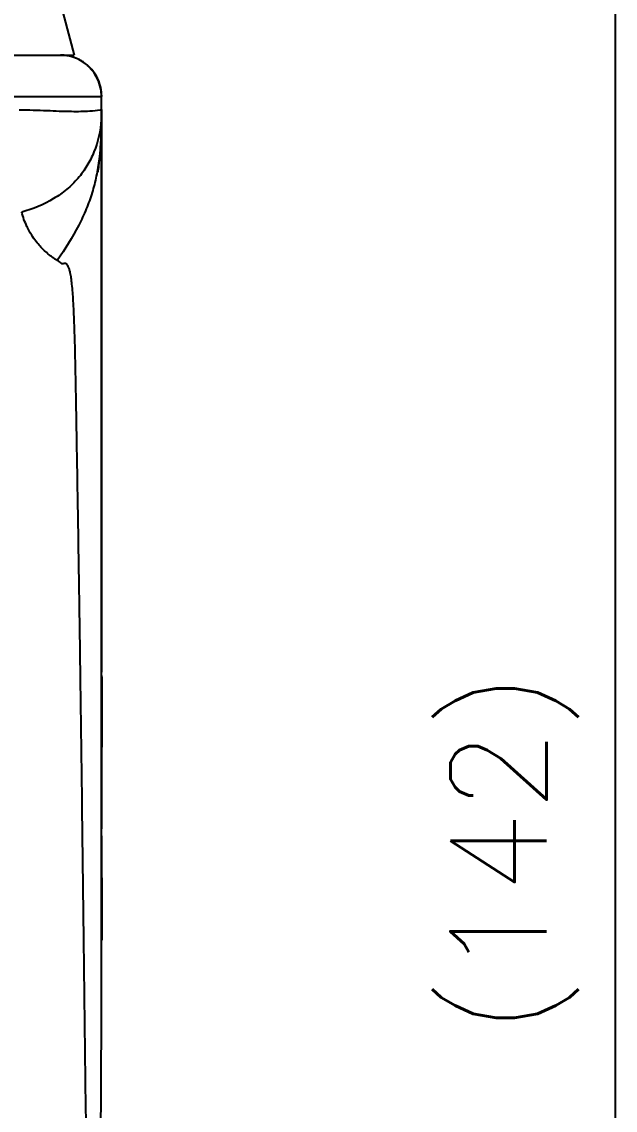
# Model space of a CAD drawing. Extents: x 39525 to 40119, y 15845 to 16265.
# Drawn here: x 39937.07 to 39958.68, y 16078.93 to 16118.57 of the extents above; entities that cross this region are included whole.
import ezdxf

# ---------------------------------------------------------------- set-up
doc = ezdxf.new("R2010")
doc.units = 0
doc.header["$LTSCALE"] = 7
doc.header["$MEASUREMENT"] = 0
doc.layers.get('0').update_dxf_attribs({"color": 2, "linetype": 'CONTINUOUS'})
for name, color, linetype in [('08_ALL_FEATURES', 7, 'CONTINUOUS'), ('DIM', 2, 'CONTINUOUS'), ('DWG', 7, 'CONTINUOUS')]:
    doc.layers.add(name, color=color, linetype=linetype)
doc.styles.add('GHS', font='romans', dxfattribs={"bigfont": 'ghs'})

msp = doc.modelspace()

# ---------------------------------------------------------------- linework, layer by layer
at = {"color": 7, "linetype": 'Continuous'}
for p, q in [((39896.47822, 16117.35015), (39938.4782, 16117.35015)), ((39938.82947, 16117.30848), (39938.47835, 16117.35015)), ((39939.16082, 16117.18586), (39938.8294, 16117.30847)), ((39939.45727, 16116.98669), (39939.16082, 16117.18586)), ((39939.46803, 16116.98031), (39939.17669, 16117.17946)), ((39939.69711, 16116.72457), (39939.45446, 16116.98903)), ((39939.70476, 16116.71863), (39939.46803, 16116.98031)), ((39939.87379, 16116.40893), (39939.70476, 16116.71863)), ((39939.96058, 16116.07986), (39939.86574, 16116.42018)), ((39939.93417, 16116.18543), (39939.87379, 16116.40893)), ((39939.97828, 16115.85015), (39939.96058, 16116.07986)), ((39939.98175, 16115.85015), (39939.96578, 16116.06843)), ((39894.97829, 16115.85015), (39939.97822, 16115.85015)), ((39939.97703, 16088.92636), (39939.97822, 16115.85015)), ((39939.97772, 16115.29777), (39939.96426, 16115.00005)), ((39939.9769, 16115.07861), (39939.97791, 16115.22411)), ((39939.9774, 16082.5203), (39939.98267, 16115.36833)), ((39939.97822, 16115.36833), (39939.97772, 16115.29777)), ((39939.97803, 16115.29747), (39939.97793, 16115.27422)), ((39939.97143, 16114.73165), (39939.97358, 16114.83617)), ((39939.97358, 16114.83617), (39939.97547, 16114.95357)), ((39939.97547, 16114.95357), (39939.9769, 16115.07861)), ((39939.95907, 16114.34748), (39939.96286, 16114.44297)), ((39939.96286, 16114.44297), (39939.96615, 16114.53848)), ((39939.96615, 16114.53848), (39939.96891, 16114.63143)), ((39939.96891, 16114.63143), (39939.97143, 16114.73165)), ((39939.9371, 16113.94898), (39939.94197, 16114.02243)), ((39939.94197, 16114.02243), (39939.94607, 16114.08927)), ((39939.94607, 16114.08927), (39939.95106, 16114.17868)), ((39939.95106, 16114.17868), (39939.955, 16114.25703)), ((39939.955, 16114.25703), (39939.95907, 16114.34748)), ((39939.90097, 16113.53081), (39939.90983, 16113.61851)), ((39939.90983, 16113.61851), (39939.91786, 16113.70485)), ((39939.91786, 16113.70485), (39939.92505, 16113.78902)), ((39939.92505, 16113.78902), (39939.93145, 16113.8705)), ((39939.93145, 16113.8705), (39939.9371, 16113.94898)), ((39939.86128, 16113.20501), (39939.87083, 16113.27559)), ((39939.87083, 16113.27559), (39939.88112, 16113.3565)), ((39939.84429, 16113.08865), (39939.85021, 16113.12801)), ((39939.97818, 16099.27289), (39939.97808, 16097.11347)), ((39939.97808, 16097.11347), (39939.97846, 16094.87723)), ((39939.97853, 16092.20657), (39939.97848, 16092.06975)), ((39939.96042, 16079.71789), (39939.9774, 16082.5203)), ((39939.92656, 16075.77968), (39939.96042, 16079.71789))]:
    msp.add_line(p, q, dxfattribs=at)
for points in [[(39939.96203, 16116.07083), (39939.86857, 16116.41343), (39939.69386, 16116.72898)], [(39939.85021, 16113.12801), (39939.85333, 16113.14927), (39939.86128, 16113.20501)], [(39939.88112, 16113.3565), (39939.88629, 16113.39932), (39939.89134, 16113.44289), (39939.90097, 16113.53081)]]:
    msp.add_lwpolyline(points, dxfattribs=at)
for centre, radius, start, end in [((39938.4767, 16115.83889), 1.51127, 75.427337, 89.942758), ((39938.48372, 16115.86593), 1.48333, 70.449466, 75.427051), ((39938.47701, 16115.85365), 1.49714, 60.800865, 70.364745), ((39938.4576, 16115.81772), 1.53798, 55.212862, 60.822639), ((39938.47869, 16115.84662), 1.50221, 46.63284, 55.244551), ((39938.50744, 16115.87954), 1.45854, 40.294178, 46.565765), ((39938.45748, 16115.83749), 1.52384, 32.363156, 40.285471), ((39938.45163, 16115.83303), 1.53117, 26.270829, 32.386974), ((39938.51097, 16115.86139), 1.46541, 18.356359, 26.303391), ((39938.4866, 16115.85342), 1.49105, 12.125012, 18.351976), ((39938.47394, 16115.8494), 1.50427, 0.02875, 12.173585), ((39915.47223, 16115.38375), 24.50594, 359.098313, 359.743927), ((39911.89181, 16115.40132), 28.08641, 359.788147, 359.932646)]:
    msp.add_arc(centre, radius, start, end, dxfattribs=at)
for points, knots in [([(39936.97821, 16115.35993), (39937.31535, 16115.35938), (39937.95005, 16115.33844), (39938.80748, 16115.2973), (39939.45272, 16115.3069), (39939.7988, 16115.33912), (39939.92088, 16115.35842)], [0, 0, 0, 0, 0.34335411, 0.64657815, 0.87412046, 1, 1, 1, 1]), ([(39939.92088, 16115.35842), (39939.92923, 16115.35974), (39939.9435, 16115.36203), (39939.9601, 16115.36514), (39939.96939, 16115.36668), (39939.97432, 16115.36792), (39939.97625, 16115.36772), (39939.97823, 16115.36862), (39939.97822, 16115.36832)], [0, 0, 0, 0, 0.43595216, 0.74891436, 0.85881942, 0.93742014, 0.98452568, 1, 1, 1, 1]), ([(39939.96426, 16115.00005), (39939.93343, 16114.60029), (39939.80738, 16114.01058), (39939.45891, 16113.31134), (39939.12323, 16112.8511), (39938.71177, 16112.44946), (39938.05219, 16111.98424), (39937.47356, 16111.74821), (39937.06956, 16111.63447)], [0, 0, 0, 0, 0.25331984, 0.37320651, 0.49173557, 0.61147486, 0.73482936, 1, 1, 1, 1]), ([(39939.97514, 16114.9981), (39939.96753, 16114.52343), (39939.93528, 16113.83417), (39939.79295, 16112.94941), (39939.63796, 16112.3384), (39939.42324, 16111.73955), (39939.03025, 16110.89791), (39938.6461, 16110.28714), (39938.36317, 16109.87525)], [0, 0, 0, 0, 0.26042258, 0.37743495, 0.4910598, 0.60571094, 0.72588521, 1, 1, 1, 1]), ([(39938.36312, 16109.87518), (39938.33461, 16109.89225), (39938.27476, 16109.92561), (39938.18968, 16109.98366), (39938.11006, 16110.04502), (39938.02789, 16110.11256), (39937.9116, 16110.2128), (39937.77665, 16110.34866), (39937.61159, 16110.53429), (39937.43184, 16110.7821), (39937.225, 16111.15001), (39937.11509, 16111.45614), (39937.06956, 16111.63446)], [0, 0, 0, 0, 0.04455271, 0.09179643, 0.13792379, 0.17928446, 0.23439154, 0.34368862, 0.43569716, 0.56722612, 0.75325675, 1, 1, 1, 1]), ([(39939.56665, 16062.25578), (39939.54997, 16064.21744), (39939.52203, 16068.12824), (39939.46985, 16073.93996), (39939.39461, 16079.60886), (39939.32881, 16085.03268), (39939.26922, 16090.11197), (39939.21742, 16094.08615), (39939.17584, 16097.02298), (39939.14513, 16099.01958), (39939.11521, 16100.86505), (39939.08701, 16102.55071), (39939.06211, 16104.06863), (39939.03937, 16105.412), (39939.0154, 16106.57505), (39938.98744, 16107.55314), (39938.95229, 16108.34346), (39938.91336, 16108.88421), (39938.87281, 16109.22258), (39938.84199, 16109.40756), (39938.80785, 16109.54828), (39938.76975, 16109.64785), (39938.7309, 16109.71262), (39938.69174, 16109.74984), (39938.65347, 16109.76382), (39938.62044, 16109.76244), (39938.59327, 16109.75535), (39938.57042, 16109.74848), (39938.54948, 16109.74671), (39938.5301, 16109.75238), (39938.51163, 16109.76329), (39938.48541, 16109.78319), (39938.45246, 16109.81295), (39938.40939, 16109.84625), (39938.37859, 16109.86602), (39938.36317, 16109.87525)], [0, 0, 0, 0, 0.12283014, 0.24487323, 0.36390398, 0.4778078, 0.58450034, 0.68195627, 0.72666427, 0.7684025, 0.80698433, 0.84222994, 0.87396164, 0.90203922, 0.92635404, 0.94679958, 0.96330278, 0.97588688, 0.98073213, 0.98463542, 0.9876238, 0.98978383, 0.99128557, 0.99232197, 0.99309852, 0.99376371, 0.99435816, 0.99485467, 0.99525785, 0.99565235, 0.99609603, 0.99659535, 0.99771134, 0.99887443, 1, 1, 1, 1]), ([(39939.97849, 16094.75649), (39939.97854, 16094.54734), (39939.97871, 16093.69736), (39939.97873, 16092.84739), (39939.97853, 16092.20657)], [0, 0, 0, 0, 0.24607104, 1, 1, 1, 1]), ([(39939.97848, 16092.06975), (39939.97839, 16091.83172), (39939.97789, 16090.86538), (39939.97714, 16089.89905), (39939.97721, 16089.17073)], [0, 0, 0, 0, 0.24631601, 1, 1, 1, 1]), ([(39939.97725, 16088.92639), (39939.97742, 16088.29953), (39939.97868, 16087.03326), (39939.98237, 16085.76699), (39939.98259, 16085.12759)], [0, 0, 0, 0, 0.49504618, 1, 1, 1, 1])]:
    msp.add_open_spline(points, degree=3, knots=knots, dxfattribs=at)
at = {"layer": '08_ALL_FEATURES', "color": 7, "linetype": 'Continuous'}
for p in [(39938.47839, 16117.35015), (39938.47889, 16117.35006)]:
    msp.add_line(p, (39938.47743, 16117.35015), dxfattribs=at)
msp.add_open_spline([(39938.75268, 16117.32461), (39938.7535, 16117.32543), (39938.74409, 16117.32721), (39938.73695, 16117.32892), (39938.71392, 16117.33222), (39938.68629, 16117.33592), (39938.64816, 16117.34063), (39938.57877, 16117.3478), (39938.52119, 16117.3501), (39938.47941, 16117.35015)], degree=3, knots=[0, 0, 0, 0, 0.01265349, 0.05597058, 0.13050431, 0.23636647, 0.37368687, 0.54421323, 1, 1, 1, 1], dxfattribs=at)
at = {"layer": 'DIM'}
msp.add_line((39958.67731, 16156.22897), (39958.67731, 16020.35015), dxfattribs=at)
at = {"layer": 'DWG'}
for p in [(39937.85297, 16121.54959), (39895.97821, 16117.35015)]:
    msp.add_line(p, (39938.97821, 16117.35015), dxfattribs=at)

# ---------------------------------------------------------------- texts
at = {"layer": 'DIM', "color": 6, "insert": (39955.01065, 16088.28956), "char_height": 3.5, "attachment_point": 5, "rotation": 90, "style": 'GHS'}
msp.add_mtext('\\A1;(142)', dxfattribs=at)

doc.saveas('drawing.dxf')
